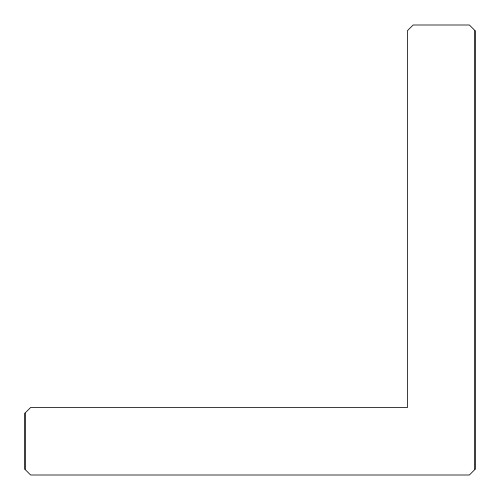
<?xml version="1.0" encoding="UTF-8"?>
<svg xmlns="http://www.w3.org/2000/svg" width="500" height="500" viewBox="0 0 500 500"><rect width="100%" height="100%" fill="white"/><g stroke="black" fill="none" stroke-linecap="round" stroke-linejoin="round"><path stroke-width="0.75" d="M25 469.375L25 413.125L30.625 407.5L407.5 407.5L407.5 30.625L413.125 25L469.375 25L475 30.625L475 469.375L469.375 475L30.625 475L25 469.375L25 413.125M475 469.375L475 30.625"/></g></svg>
